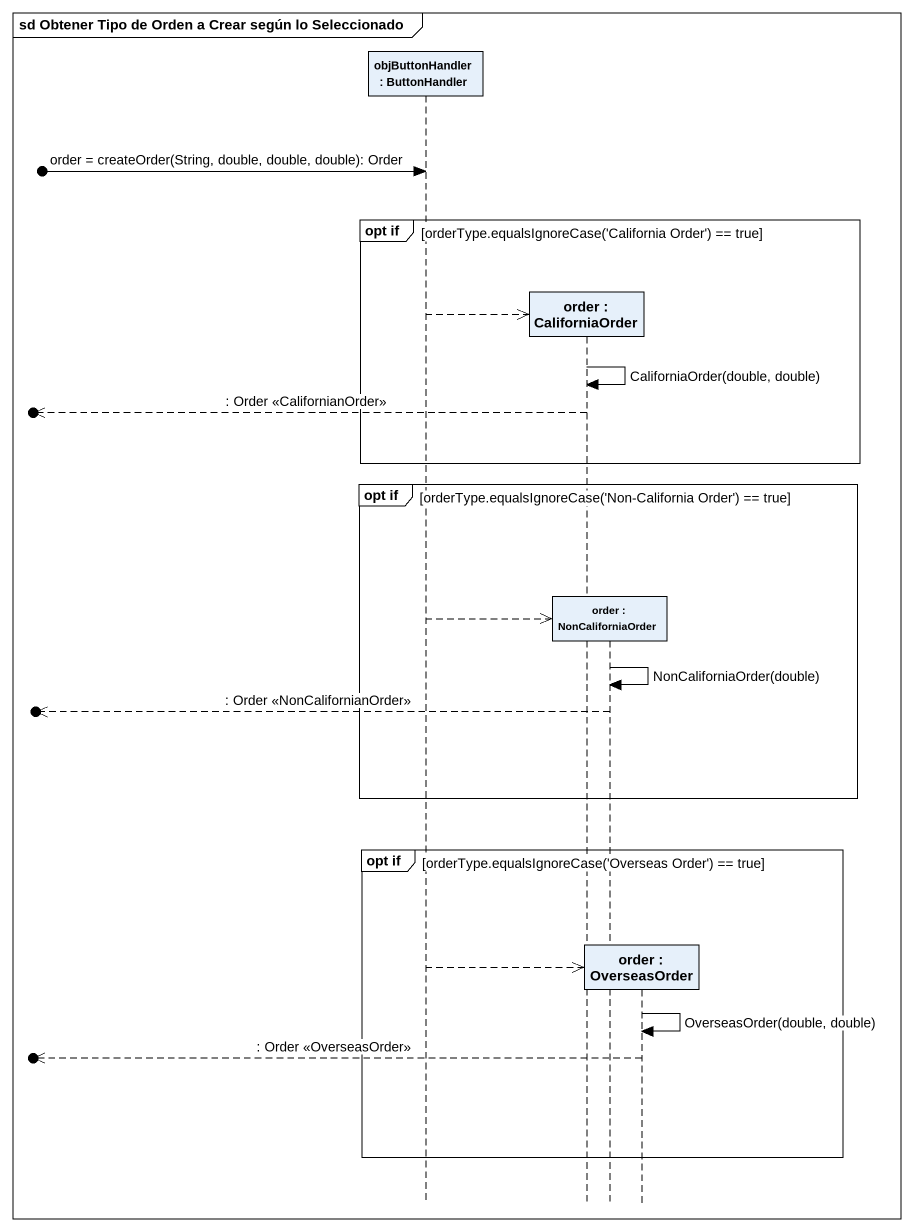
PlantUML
@startuml
mainframe sd Obtener Tipo de Orden a Crear según lo Seleccionado
hide footbox
participant "objButtonHandler : ButtonHandler" as objButtonHandler
participant "order : CaliforniaOrder" as order
participant "order : NonCaliforniaOrder" as order_2
participant "order : OverseasOrder" as order_3

[o-> objButtonHandler : order = createOrder(String, double, double, double): Order
group opt if [orderType.equalsIgnoreCase('California Order') == true]
  objButtonHandler -->> order **
  order -> order : CaliforniaOrder(double, double)
  [o<<-- order : : Order <<CalifornianOrder>>
end
group opt if [orderType.equalsIgnoreCase('Non-California Order') == true]
  objButtonHandler -->> order_2 **
  order_2 -> order_2 : NonCaliforniaOrder(double)
  [o<<-- order_2 : : Order <<NonCalifornianOrder>>
end
group opt if [orderType.equalsIgnoreCase('Overseas Order') == true]
  objButtonHandler -->> order_3 **
  order_3 -> order_3 : OverseasOrder(double, double)
  [o<<-- order_3 : : Order <<OverseasOrder>>
end
@enduml
